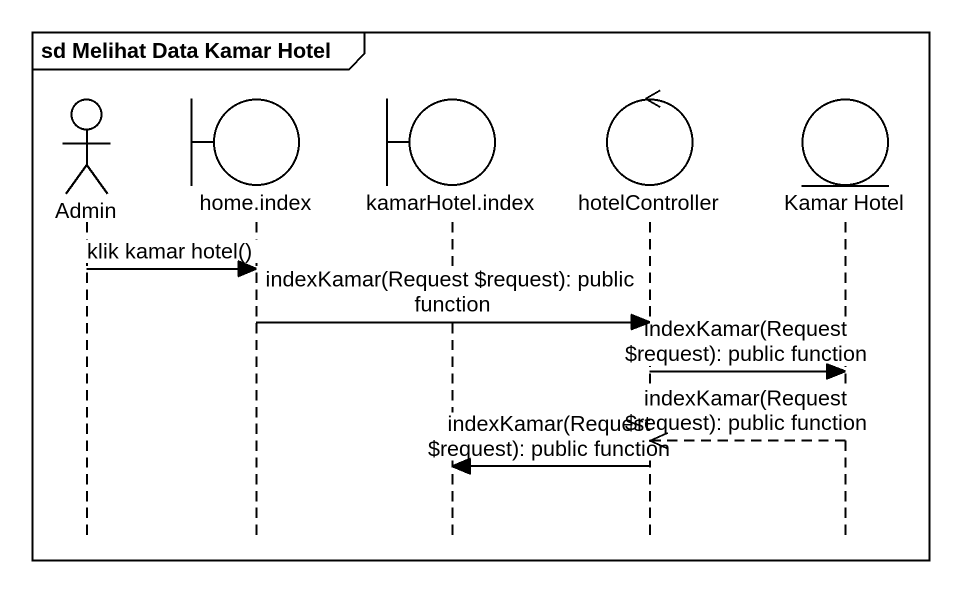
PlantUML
@startuml
mainframe sd Melihat Data Kamar Hotel
hide footbox
actor Admin
boundary "home.index" as home_index
boundary "kamarHotel.index" as kamarHotel_index
control hotelController
entity "Kamar Hotel" as Kamar_Hotel

Admin -> home_index : klik kamar hotel()
home_index -> hotelController : indexKamar(Request ~$request): public function
hotelController -> Kamar_Hotel : indexKamar(Request ~$request): public function
Kamar_Hotel -->> hotelController : indexKamar(Request ~$request): public function
hotelController -> kamarHotel_index : indexKamar(Request ~$request): public function
@enduml
